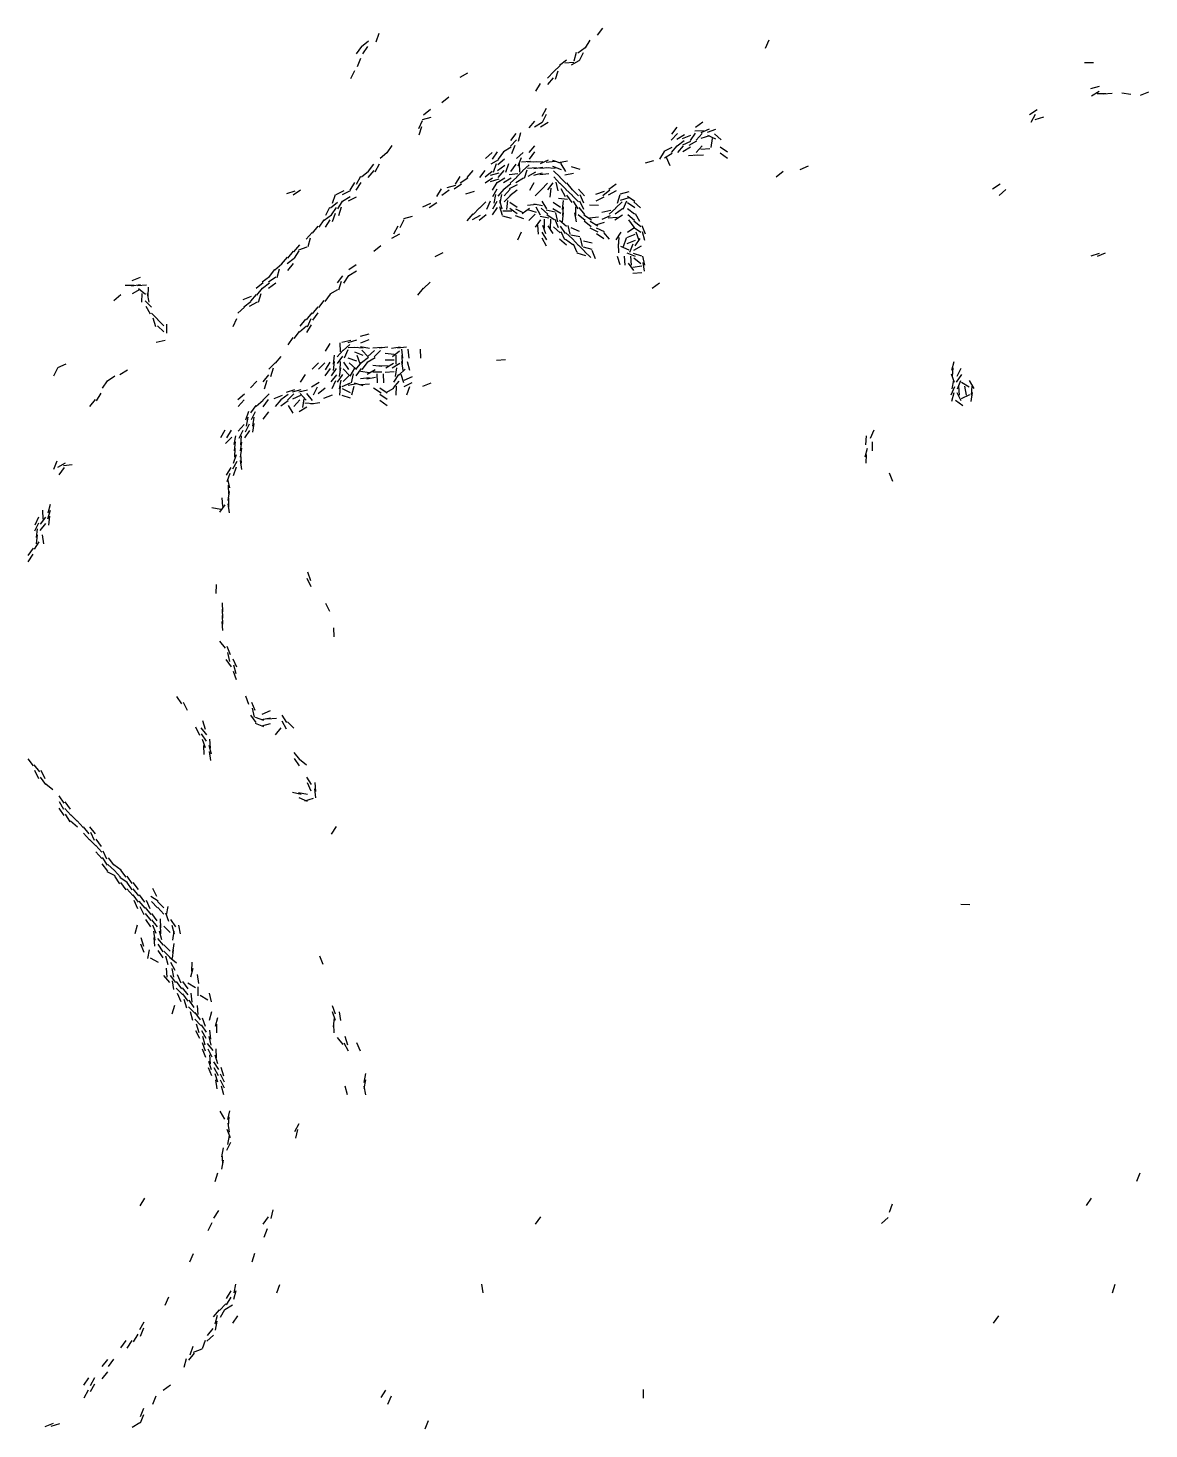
# Model space of a CAD drawing. Extents: x -664598 to -661481, y -979343 to -976126.
# Drawn here: x -664233.8 to -663871.5, y -977296.6 to -976844.1 of the extents above; entities that cross this region are included whole.
import ezdxf

# ---------------------------------------------------------------- set-up
doc = ezdxf.new("R2010")
doc.units = 0

msp = doc.modelspace()

# ---------------------------------------------------------------- linework, layer by layer
at = {"layer": 'CLIFF'}
for p, q in [((-664049.758, -976846.394), (-664048.002, -976844.086)), ((-664123.765, -976848.314), (-664125.995, -976850.166)), ((-664120.408, -976845.869), (-664121.352, -976848.611)), ((-664053.621, -976850.486), (-664052.139, -976847.994)), ((-663995.5, -976850.551), (-663994.26, -976847.929)), ((-664125.994, -976850.092), (-664127.766, -976852.388)), ((-664124.091, -976850.024), (-664125.669, -976852.456)), ((-664057.239, -976854.645), (-664056.521, -976851.835)), ((-664056.064, -976852.077), (-664053.696, -976850.403)), ((-664055.549, -976854.526), (-664054.211, -976851.954)), ((-664128.233, -976857.942), (-664129.527, -976860.538)), ((-664126.33, -976853.898), (-664127.43, -976856.582)), ((-664065.868, -976860.302), (-664063.892, -976858.178)), ((-664063.911, -976858.259), (-664061.849, -976856.221)), ((-664063.352, -976860.611), (-664062.408, -976857.869)), ((-664062.019, -976856.137), (-664059.741, -976854.343)), ((-664060.323, -976855.379), (-664057.437, -976855.101)), ((-664058.151, -976855.938), (-664055.609, -976854.542)), ((-663892.33, -976855.242), (-663889.43, -976855.238)), ((-664094.137, -976859.962), (-664091.623, -976858.518)), ((-664069.648, -976864.47), (-664068.112, -976862.01)), ((-664065.823, -976862.341), (-664063.937, -976860.139)), ((-664100.018, -976868.138), (-664097.742, -976866.342)), ((-663890.282, -976863.611), (-663887.478, -976862.869)), ((-663890.146, -976865.946), (-663887.614, -976864.534)), ((-663888.33, -976865.267), (-663885.43, -976865.213)), ((-663886.329, -976865.299), (-663883.431, -976865.181)), ((-663880.31, -976864.999), (-663877.45, -976865.481)), ((-663874.229, -976865.772), (-663871.531, -976864.708)), ((-664106.01, -976872.148), (-664103.75, -976870.332)), ((-664067.573, -976872.513), (-664066.187, -976869.967)), ((-663910.092, -976872.036), (-663907.668, -976870.444)), ((-664107.456, -976876.571), (-664106.304, -976873.909)), ((-664107.313, -976878.624), (-664106.447, -976875.856)), ((-664106.276, -976873.633), (-664103.484, -976872.847)), ((-664071.812, -976876.35), (-664069.948, -976874.13)), ((-664070.122, -976875.989), (-664067.638, -976874.491)), ((-664068.111, -976876.006), (-664065.649, -976874.474)), ((-664067.528, -976874.537), (-664066.232, -976871.943)), ((-664025.768, -976878.387), (-664023.992, -976876.093)), ((-664018.021, -976876.134), (-664015.739, -976874.346)), ((-663909.553, -976874.525), (-663908.207, -976871.955)), ((-663908.267, -976873.661), (-663905.493, -976872.819)), ((-664077.876, -976882.294), (-664075.884, -976880.186)), ((-664077.787, -976880.371), (-664075.973, -976878.109)), ((-664075.291, -976880.631), (-664074.469, -976877.849)), ((-664025.9, -976880.27), (-664023.86, -976878.21)), ((-664024.118, -976879.994), (-664021.642, -976878.486)), ((-664024.038, -976882.112), (-664021.722, -976880.368)), ((-664022.233, -976879.762), (-664019.527, -976878.718)), ((-664022.191, -976881.86), (-664019.569, -976880.62)), ((-664020.149, -976881.942), (-664017.611, -976880.538)), ((-664019.691, -976880.442), (-664018.069, -976878.038)), ((-664018.327, -976877.326), (-664015.433, -976877.154)), ((-664017.874, -976880.295), (-664015.886, -976878.185)), ((-664016.27, -976879.653), (-664013.49, -976878.827)), ((-664016.198, -976877.845), (-664013.562, -976876.635)), ((-664014.239, -976877.746), (-664011.521, -976876.734)), ((-664014.204, -976878.649), (-664011.556, -976879.831)), ((-664012.651, -976879.808), (-664013.109, -976882.672)), ((-664011.947, -976878.258), (-664009.813, -976880.222)), ((-664119.988, -976886.175), (-664117.772, -976884.305)), ((-664117.673, -976884.454), (-664116.087, -976882.026)), ((-664085.977, -976886.188), (-664083.783, -976884.292)), ((-664083.682, -976886.448), (-664082.078, -976884.032)), ((-664081.725, -976886.418), (-664080.035, -976884.062)), ((-664080.108, -976884.011), (-664077.652, -976882.469)), ((-664077.38, -976884.601), (-664076.38, -976881.879)), ((-664075.958, -976886.21), (-664073.802, -976884.27)), ((-664071.818, -976884.345), (-664069.942, -976882.135)), ((-664071.759, -976886.393), (-664070.001, -976884.087)), ((-664029.647, -976886.47), (-664028.113, -976884.01)), ((-664028.185, -976883.873), (-664025.575, -976882.607)), ((-664028.107, -976886.012), (-664025.653, -976884.468)), ((-664025.817, -976884.346), (-664023.943, -976882.134)), ((-664023.82, -976884.344), (-664021.94, -976882.136)), ((-664022.126, -976883.982), (-664019.634, -976882.498)), ((-664017.435, -976885.125), (-664020.325, -976885.355)), ((-664015.431, -976885.188), (-664018.329, -976885.292)), ((-664015.922, -976882.151), (-664017.838, -976884.329)), ((-664013.433, -976883.152), (-664016.327, -976883.328)), ((-664010.069, -976882.41), (-664007.691, -976884.07)), ((-664010.057, -976884.394), (-664007.703, -976886.086)), ((-664123.784, -976890.374), (-664121.976, -976888.106)), ((-664121.62, -976890.487), (-664120.14, -976887.993)), ((-664084.15, -976887.94), (-664081.61, -976886.54)), ((-664083.362, -976890.608), (-664082.398, -976887.872)), ((-664082.036, -976890.116), (-664079.724, -976888.364)), ((-664081.98, -976888.185), (-664079.78, -976886.295)), ((-664079.398, -976890.594), (-664078.362, -976887.886)), ((-664077.692, -976890.441), (-664076.068, -976888.039)), ((-664075.42, -976888.586), (-664074.34, -976885.894)), ((-664074.838, -976890.689), (-664074.922, -976887.791)), ((-664074.325, -976887.361), (-664071.435, -976887.119)), ((-664073.974, -976890.191), (-664071.786, -976888.289)), ((-664073.322, -976892.621), (-664072.438, -976889.859)), ((-664072.328, -976887.321), (-664069.432, -976887.159)), ((-664072.323, -976889.387), (-664069.437, -976889.093)), ((-664070.327, -976887.327), (-664067.433, -976887.153)), ((-664070.312, -976889.466), (-664067.448, -976889.014)), ((-664068.326, -976889.347), (-664065.434, -976889.133)), ((-664068.189, -976887.865), (-664065.571, -976886.615)), ((-664066.328, -976889.158), (-664063.432, -976889.322)), ((-664066.319, -976887.418), (-664063.441, -976887.062)), ((-664064.242, -976886.742), (-664061.518, -976887.738)), ((-664064.235, -976888.723), (-664061.525, -976889.757)), ((-664062.308, -976887.492), (-664059.452, -976886.988)), ((-664061.633, -976888.001), (-664060.127, -976890.479)), ((-664058.272, -976888.834), (-664055.488, -976889.646)), ((-664034.277, -976887.628), (-664031.483, -976886.852)), ((-664026.302, -976888.57), (-664027.458, -976885.91)), ((-663984.203, -976889.834), (-663981.557, -976888.646)), ((-664129.647, -976896.47), (-664128.113, -976894.01)), ((-664127.681, -976896.449), (-664126.079, -976894.031)), ((-664127.573, -976894.514), (-664126.187, -976891.966)), ((-664125.983, -976892.181), (-664123.777, -976890.299)), ((-664123.819, -976892.345), (-664121.941, -976890.135)), ((-664096.083, -976896.05), (-664093.677, -976894.43)), ((-664095.623, -976894.485), (-664094.137, -976891.995)), ((-664094.081, -976894.052), (-664091.679, -976892.428)), ((-664091.799, -976892.362), (-664089.961, -976890.118)), ((-664087.765, -976892.389), (-664085.995, -976890.091)), ((-664086.077, -976894.058), (-664083.683, -976892.422)), ((-664085.984, -976892.181), (-664083.776, -976890.299)), ((-664084.278, -976891.626), (-664081.482, -976890.854)), ((-664084.268, -976893.658), (-664081.492, -976892.822)), ((-664083.615, -976896.49), (-664082.145, -976893.99)), ((-664082.117, -976893.996), (-664079.643, -976892.484)), ((-664081.824, -976892.341), (-664079.936, -976890.139)), ((-664080.104, -976894.017), (-664077.656, -976892.463)), ((-664080.017, -976896.139), (-664077.743, -976894.341)), ((-664078.32, -976891.408), (-664075.44, -976891.072)), ((-664077.983, -976894.181), (-664075.777, -976892.299)), ((-664076.134, -976893.969), (-664073.626, -976892.511)), ((-664075.942, -976892.228), (-664073.818, -976890.252)), ((-664072.128, -976891.978), (-664069.632, -976890.502)), ((-664071.576, -976896.512), (-664070.184, -976893.968)), ((-664070.292, -976891.568), (-664067.468, -976890.912)), ((-664068.323, -976891.381), (-664065.437, -976891.099)), ((-664067.885, -976896.285), (-664065.875, -976894.195)), ((-664065.746, -976896.403), (-664064.014, -976894.077)), ((-664063.949, -976890.26), (-664061.811, -976892.22)), ((-664063.892, -976892.201), (-664061.868, -976894.279)), ((-664063.25, -976893.838), (-664062.51, -976896.642)), ((-664061.914, -976894.223), (-664059.846, -976896.257)), ((-664061.903, -976892.213), (-664059.857, -976894.267)), ((-664060.298, -976891.544), (-664057.462, -976890.936)), ((-664059.803, -976894.122), (-664057.957, -976896.358)), ((-664046.034, -976896.117), (-664043.726, -976894.363)), ((-663991.995, -976892.167), (-663989.765, -976890.313)), ((-663922.104, -976896.018), (-663919.656, -976894.462)), ((-664147.498, -976896.8), (-664150.262, -976897.68)), ((-664145.671, -976896.439), (-664148.089, -976898.041)), ((-664135.361, -976900.608), (-664134.399, -976897.872)), ((-664134.168, -976897.906), (-664131.592, -976896.574)), ((-664132.181, -976897.88), (-664129.579, -976896.6)), ((-664132.128, -976899.978), (-664129.632, -976898.502)), ((-664130.194, -976899.854), (-664127.566, -976898.626)), ((-664101.609, -976898.493), (-664100.151, -976895.987)), ((-664100.048, -976898.099), (-664097.712, -976896.381)), ((-664098.277, -976895.63), (-664095.483, -976894.85)), ((-664092.257, -976897.696), (-664089.503, -976896.784)), ((-664083.608, -976898.494), (-664082.152, -976895.986)), ((-664083.171, -976900.66), (-664082.589, -976897.82)), ((-664081.816, -976898.348), (-664079.944, -976896.132)), ((-664081.16, -976900.663), (-664080.6, -976897.817)), ((-664079.906, -976900.264), (-664077.854, -976898.216)), ((-664079.854, -976898.314), (-664077.906, -976896.166)), ((-664078.173, -976895.896), (-664075.587, -976894.584)), ((-664078.025, -976898.13), (-664075.735, -976896.35)), ((-664069.895, -976898.276), (-664067.865, -976896.204)), ((-664065.051, -976898.68), (-664064.709, -976895.8)), ((-664061.545, -976895.951), (-664060.215, -976898.529)), ((-664059.952, -976896.264), (-664057.808, -976898.216)), ((-664059.714, -976898.054), (-664058.046, -976900.426)), ((-664057.9, -976896.209), (-664055.86, -976898.271)), ((-664057.891, -976898.2), (-664055.869, -976900.28)), ((-664055.852, -976896.164), (-664053.908, -976898.316)), ((-664055.448, -976897.906), (-664054.312, -976900.574)), ((-664050.243, -976897.735), (-664047.517, -976896.745)), ((-664050.168, -976899.905), (-664047.592, -976898.575)), ((-664048.002, -976898.158), (-664045.758, -976896.322)), ((-664046.158, -976897.925), (-664043.602, -976896.555)), ((-664043.296, -976900.629), (-664042.464, -976897.851)), ((-664042.279, -976897.623), (-664039.481, -976896.857)), ((-664042.267, -976899.661), (-664039.493, -976898.819)), ((-664040.081, -976898.428), (-664037.679, -976900.052)), ((-663919.98, -976898.184), (-663917.78, -976896.296)), ((-664137.479, -976904.56), (-664136.281, -976901.92)), ((-664135.977, -976902.188), (-664133.783, -976900.292)), ((-664135.717, -976904.424), (-664134.043, -976902.056)), ((-664133.599, -976902.499), (-664132.161, -976899.981)), ((-664133.293, -976904.63), (-664132.467, -976901.85)), ((-664106.203, -976901.834), (-664103.557, -976900.646)), ((-664104.101, -976902.023), (-664101.659, -976900.457)), ((-664089.877, -976904.293), (-664087.883, -976902.187)), ((-664087.902, -976902.269), (-664085.858, -976900.211)), ((-664085.477, -976902.561), (-664084.283, -976899.919)), ((-664083.7, -976904.436), (-664082.06, -976902.044)), ((-664083.585, -976902.507), (-664082.175, -976899.973)), ((-664080.411, -976904.612), (-664081.349, -976901.868)), ((-664080.509, -976902.642), (-664081.251, -976899.838)), ((-664077.43, -976903.265), (-664080.33, -976903.215)), ((-664079.011, -976902.684), (-664078.749, -976899.796)), ((-664075.661, -976902.025), (-664078.099, -976900.455)), ((-664075.694, -976904.075), (-664078.066, -976902.405)), ((-664073.593, -976903.907), (-664076.167, -976902.573)), ((-664071.693, -976902.407), (-664074.067, -976904.073)), ((-664069.441, -976901.062), (-664072.319, -976901.418)), ((-664069.497, -976903.677), (-664072.263, -976902.803)), ((-664067.462, -976901.541), (-664070.298, -976900.939)), ((-664068.169, -976904.504), (-664069.591, -976901.976)), ((-664065.779, -976904.184), (-664067.981, -976902.296)), ((-664066.126, -976902.479), (-664067.634, -976900.001)), ((-664063.465, -976903.557), (-664066.295, -976902.923)), ((-664061.631, -976903.976), (-664064.129, -976902.504)), ((-664061.685, -976902.061), (-664064.075, -976900.419)), ((-664062.319, -976899.064), (-664059.441, -976899.416)), ((-664061.077, -976902.677), (-664060.683, -976899.803)), ((-664060.986, -976904.686), (-664060.774, -976901.794)), ((-664057.637, -976900.003), (-664056.123, -976902.477)), ((-664056.881, -976901.79), (-664056.879, -976904.69)), ((-664055.79, -976902.111), (-664053.97, -976904.369)), ((-664055.514, -976899.936), (-664054.246, -976902.544)), ((-664052.329, -976901.18), (-664049.431, -976901.3)), ((-664048.289, -976903.584), (-664045.471, -976902.896)), ((-664045.99, -976904.173), (-664043.77, -976902.307)), ((-664044.053, -976904.093), (-664041.707, -976902.387)), ((-664043.947, -976902.221), (-664041.813, -976900.259)), ((-664041.489, -976902.556), (-664040.271, -976899.924)), ((-664040.058, -976900.394), (-664037.702, -976902.086)), ((-664040.016, -976902.339), (-664037.744, -976904.141)), ((-664037.957, -976900.27), (-664035.803, -976902.21)), ((-664139.723, -976908.42), (-664138.037, -976906.06)), ((-664138.049, -976906.098), (-664135.711, -976904.382)), ((-664137.662, -976908.461), (-664136.098, -976906.019)), ((-664135.364, -976906.607), (-664134.396, -976903.873)), ((-664115.569, -976910.516), (-664114.191, -976907.964)), ((-664113.526, -976908.538), (-664112.234, -976905.942)), ((-664112.268, -976905.661), (-664109.492, -976904.819)), ((-664091.839, -976906.328), (-664089.921, -976904.152)), ((-664090.171, -976905.9), (-664087.589, -976904.58)), ((-664088.026, -976906.129), (-664085.734, -976904.351)), ((-664077.478, -976905.611), (-664080.282, -976904.869)), ((-664073.518, -976905.738), (-664076.242, -976904.742)), ((-664071.925, -976906.245), (-664069.835, -976904.235)), ((-664069.762, -976908.391), (-664067.998, -976906.089)), ((-664068.767, -976910.686), (-664068.993, -976907.794)), ((-664065.451, -976905.487), (-664068.309, -976904.993)), ((-664066.383, -976910.602), (-664067.377, -976907.878)), ((-664066.86, -976908.69), (-664066.9, -976905.79)), ((-664063.702, -976906.085), (-664066.058, -976904.395)), ((-664064.086, -976910.453), (-664065.674, -976908.027)), ((-664064.934, -976908.689), (-664064.826, -976905.791)), ((-664062.326, -976908.58), (-664063.434, -976905.9)), ((-664062.594, -976906.661), (-664063.166, -976903.819)), ((-664059.769, -976908.172), (-664061.991, -976906.308)), ((-664060.033, -976910.417), (-664061.727, -976908.063)), ((-664061.047, -976906.68), (-664060.713, -976903.8)), ((-664058.546, -976910.651), (-664059.214, -976907.829)), ((-664057.159, -976903.817), (-664056.601, -976906.663)), ((-664055.987, -976904.304), (-664053.773, -976906.176)), ((-664054.115, -976904.479), (-664051.645, -976906.001)), ((-664054.013, -976906.335), (-664051.747, -976908.145)), ((-664052.322, -976905.393), (-664049.438, -976905.087)), ((-664052.117, -976906.484), (-664049.643, -976907.996)), ((-664050.262, -976907.678), (-664047.498, -976906.802)), ((-664048.185, -976905.871), (-664045.575, -976904.609)), ((-664046.326, -976905.352), (-664043.434, -976905.128)), ((-664044.112, -976906.005), (-664041.648, -976904.475)), ((-664039.976, -976904.291), (-664037.784, -976906.189)), ((-664039.712, -976906.053), (-664038.048, -976908.427)), ((-664037.995, -976906.314), (-664035.765, -976908.166)), ((-664037.555, -976903.957), (-664036.205, -976906.523)), ((-664035.389, -976907.882), (-664034.371, -976910.598)), ((-664143.864, -976912.305), (-664141.896, -976910.175)), ((-664143.263, -976914.638), (-664142.497, -976911.842)), ((-664141.794, -976910.366), (-664139.966, -976908.114)), ((-664116.162, -976911.918), (-664113.598, -976910.562)), ((-664075.504, -976912.549), (-664074.256, -976909.931)), ((-664066.158, -976912.497), (-664067.602, -976909.983)), ((-664066.18, -976914.51), (-664067.58, -976911.97)), ((-664061.816, -976910.225), (-664063.944, -976908.255)), ((-664059.787, -976914.193), (-664061.973, -976912.287)), ((-664060.265, -976912.553), (-664061.495, -976909.927)), ((-664057.707, -976914.093), (-664060.053, -976912.387)), ((-664057.781, -976912.186), (-664059.979, -976910.294)), ((-664055.457, -976911.52), (-664058.303, -976910.96)), ((-664055.557, -976909.834), (-664058.203, -976908.646)), ((-664055.9, -976914.308), (-664057.86, -976912.172)), ((-664054.545, -976914.651), (-664055.215, -976911.829)), ((-664052.181, -976908.6), (-664049.579, -976909.88)), ((-664050.199, -976908.638), (-664047.561, -976909.842)), ((-664050.081, -976910.428), (-664047.679, -976912.052)), ((-664047.837, -976910.151), (-664045.923, -976912.329)), ((-664043.656, -976912.465), (-664042.104, -976910.015)), ((-664042.989, -976914.686), (-664042.771, -976911.794)), ((-664041.348, -976914.612), (-664040.412, -976911.868)), ((-664040.233, -976911.762), (-664037.527, -976910.718)), ((-664040.096, -976910.031), (-664037.664, -976908.449)), ((-664038.065, -976908.405), (-664035.695, -976910.075)), ((-664036.065, -976912.041), (-664037.695, -976914.439)), ((-664037.344, -976909.866), (-664036.416, -976912.614)), ((-664035.257, -976909.84), (-664034.503, -976912.64)), ((-664149.789, -976918.37), (-664147.971, -976916.11)), ((-664147.829, -976916.336), (-664145.931, -976914.144)), ((-664147.637, -976918.477), (-664146.123, -976916.003)), ((-664146.24, -976915.742), (-664143.52, -976914.738)), ((-664122.002, -976916.158), (-664119.758, -976914.322)), ((-664102.2, -976917.84), (-664099.56, -976916.64)), ((-664056.285, -976916.563), (-664057.475, -976913.917)), ((-664053.492, -976917.66), (-664056.268, -976916.82)), ((-664053.866, -976916.277), (-664055.894, -976914.203)), ((-664051.464, -976913.551), (-664054.296, -976912.929)), ((-664051.469, -976915.576), (-664054.291, -976914.904)), ((-664051.84, -976918.25), (-664053.92, -976916.23)), ((-664050.339, -976918.585), (-664051.421, -976915.895)), ((-664042.809, -976916.688), (-664042.951, -976913.792)), ((-664039.549, -976915.816), (-664042.211, -976914.664)), ((-664040.236, -976916.726), (-664037.524, -976917.754)), ((-664037.527, -976912.72), (-664040.233, -976913.76)), ((-664038.324, -976913.901), (-664039.436, -976916.579)), ((-664038.254, -976916.776), (-664035.506, -976917.704)), ((-664035.633, -976914.499), (-664038.127, -976915.981)), ((-663890.259, -976917.689), (-663887.501, -976916.791)), ((-663888.222, -976917.79), (-663885.538, -976916.69)), ((-664153.99, -976922.173), (-664151.77, -976920.307)), ((-664151.826, -976920.339), (-664149.934, -976918.141)), ((-664150.052, -976920.094), (-664147.708, -976918.386)), ((-664149.785, -976922.373), (-664147.975, -976920.107)), ((-664130.088, -976922.042), (-664127.672, -976920.438)), ((-664042.461, -976920.628), (-664043.299, -976917.852)), ((-664040.792, -976920.687), (-664040.968, -976917.793)), ((-664038.031, -976922.415), (-664039.729, -976920.065)), ((-664038.786, -976920.687), (-664038.974, -976917.793)), ((-664035.441, -976921.059), (-664038.319, -976921.421)), ((-664038.027, -976918.353), (-664035.733, -976920.127)), ((-664035.179, -976917.821), (-664034.581, -976920.659)), ((-664035.092, -976919.806), (-664034.668, -976922.674)), ((-664197.536, -976924.695), (-664200.224, -976925.785)), ((-664158.055, -976926.089), (-664155.705, -976924.391)), ((-664156.074, -976926.063), (-664153.686, -976924.417)), ((-664155.769, -976924.385), (-664153.991, -976922.095)), ((-664153.251, -976924.642), (-664152.509, -976921.838)), ((-664133.775, -976926.381), (-664131.985, -976924.099)), ((-664133.331, -976928.618), (-664132.429, -976925.862)), ((-664131.671, -976926.456), (-664130.089, -976924.024)), ((-664130.12, -976923.991), (-664127.64, -976922.489)), ((-664035.434, -976923.136), (-664038.326, -976923.344)), ((-664203.78, -976930.296), (-664205.98, -976932.184)), ((-664199.43, -976927.271), (-664202.33, -976927.209)), ((-664197.446, -976927.028), (-664200.314, -976927.452)), ((-664197.638, -976928.492), (-664200.122, -976929.988)), ((-664195.433, -976927.143), (-664198.327, -976927.337)), ((-664195.743, -976930.14), (-664198.017, -976928.34)), ((-664196.94, -976932.689), (-664196.82, -976929.791)), ((-664194.592, -976932.661), (-664195.168, -976929.819)), ((-664194.928, -976930.689), (-664194.832, -976927.791)), ((-664164.223, -976931.786), (-664161.537, -976930.694)), ((-664161.807, -976932.355), (-664159.953, -976930.125)), ((-664160.001, -976928.16), (-664157.759, -976926.32)), ((-664159.821, -976930.343), (-664157.939, -976928.137)), ((-664159.332, -976932.618), (-664158.428, -976929.862)), ((-664158.038, -976928.113), (-664155.722, -976926.367)), ((-664156.061, -976928.081), (-664153.699, -976926.399)), ((-664137.732, -976932.413), (-664136.028, -976930.067)), ((-664136.151, -976929.938), (-664133.609, -976928.542)), ((-664107.756, -976930.395), (-664106.004, -976928.085)), ((-664105.913, -976928.258), (-664103.847, -976926.222)), ((-664032.02, -976928.136), (-664029.74, -976926.344)), ((-664193.882, -976934.292), (-664195.878, -976932.188)), ((-664194.131, -976936.482), (-664195.629, -976933.998)), ((-664165.974, -976936.192), (-664163.786, -976934.288)), ((-664164.041, -976934.109), (-664161.719, -976932.371)), ((-664162.144, -976933.951), (-664159.616, -976932.529)), ((-664141.781, -976936.376), (-664139.979, -976934.104)), ((-664139.749, -976934.401), (-664138.011, -976932.079)), ((-664191.858, -976938.269), (-664193.902, -976936.211)), ((-664192.459, -976940.627), (-664193.301, -976937.853)), ((-664189.819, -976940.229), (-664191.941, -976938.251)), ((-664167.505, -976940.548), (-664166.255, -976937.932)), ((-664145.797, -976940.363), (-664143.963, -976938.117)), ((-664143.812, -976938.351), (-664141.948, -976936.129)), ((-664143.499, -976940.551), (-664142.261, -976937.929)), ((-664141.742, -976938.406), (-664140.018, -976936.074)), ((-664189.827, -976942.237), (-664191.933, -976940.243)), ((-664188.88, -976942.69), (-664188.88, -976939.79)), ((-664149.704, -976946.433), (-664148.056, -976944.047)), ((-664147.757, -976944.395), (-664146.003, -976942.085)), ((-664145.985, -976942.179), (-664143.775, -976940.301)), ((-664143.638, -976942.476), (-664142.122, -976940.004)), ((-664126.287, -976943.592), (-664123.473, -976942.888)), ((-664192.295, -976945.556), (-664189.465, -976944.924)), ((-664137.654, -976948.466), (-664136.106, -976946.014)), ((-664133.87, -976950.299), (-664131.89, -976948.181)), ((-664132.822, -976948.689), (-664132.938, -976945.791)), ((-664132.301, -976945.529), (-664129.459, -976944.951)), ((-664131.972, -976948.194), (-664129.788, -976946.286)), ((-664131.459, -976950.569), (-664130.301, -976947.911)), ((-664130.327, -976947.326), (-664127.433, -976947.154)), ((-664130.275, -976945.637), (-664127.485, -976944.843)), ((-664128.327, -976947.14), (-664125.433, -976947.34)), ((-664128.23, -976948.71), (-664125.53, -976949.77)), ((-664126.3, -976946.946), (-664123.46, -976947.534)), ((-664126.239, -976945.746), (-664123.521, -976944.734)), ((-664125.881, -976948.19), (-664123.879, -976950.29)), ((-664123.978, -976950.187), (-664121.782, -976948.293)), ((-664122.327, -976947.34), (-664119.433, -976947.14)), ((-664121.915, -976950.256), (-664119.845, -976948.224)), ((-664120.318, -976947.43), (-664117.442, -976947.05)), ((-664116.312, -976947.465), (-664113.448, -976947.015)), ((-664116.002, -976950.159), (-664113.758, -976948.321)), ((-664114.319, -976947.415), (-664111.441, -976947.065)), ((-664113.031, -976947.798), (-664112.729, -976950.682)), ((-664111.077, -976947.803), (-664110.683, -976950.677)), ((-664106.786, -976950.687), (-664106.974, -976947.793)), ((-664221.549, -976952.665), (-664224.211, -976953.815)), ((-664155.89, -976954.28), (-664153.87, -976952.2)), ((-664153.821, -976952.343), (-664151.939, -976950.137)), ((-664141.915, -976954.256), (-664139.845, -976952.224)), ((-664139.882, -976954.288), (-664137.878, -976952.192)), ((-664137.629, -976954.482), (-664136.131, -976951.998)), ((-664135.049, -976952.68), (-664134.711, -976949.8)), ((-664135.024, -976954.683), (-664134.736, -976951.797)), ((-664133.739, -976952.408), (-664132.021, -976950.072)), ((-664132.936, -976954.689), (-664132.824, -976951.791)), ((-664130.042, -976954.423), (-664131.718, -976952.057)), ((-664127.506, -976951.703), (-664130.254, -976950.777)), ((-664127.803, -976954.211), (-664129.957, -976952.269)), ((-664127.777, -976954.379), (-664125.983, -976952.101)), ((-664126.39, -976952.605), (-664127.37, -976949.875)), ((-664126.046, -976952.103), (-664123.714, -976950.377)), ((-664125.737, -976954.409), (-664124.023, -976952.071)), ((-664124.128, -976951.978), (-664121.632, -976950.502)), ((-664119.439, -976953.4), (-664122.321, -976953.08)), ((-664117.433, -976953.329), (-664120.327, -976953.151)), ((-664118.33, -976951.253), (-664115.43, -976951.227)), ((-664118.321, -976949.075), (-664115.439, -976949.405)), ((-664115.639, -976952.491), (-664118.121, -976953.989)), ((-664113.648, -976952.476), (-664116.112, -976954.004)), ((-664114.894, -976949.79), (-664114.866, -976952.69)), ((-664113.121, -976951.81), (-664112.639, -976954.67)), ((-664112.931, -976949.791), (-664112.829, -976952.689)), ((-664111.229, -976951.833), (-664110.531, -976954.647)), ((-664082.327, -976951.34), (-664079.433, -976951.14)), ((-663935.267, -976954.637), (-663934.493, -976951.843)), ((-664224.209, -976953.955), (-664225.551, -976956.525)), ((-664208.109, -976958.009), (-664205.651, -976956.471)), ((-664204.121, -976955.989), (-664201.639, -976954.491)), ((-664157.769, -976958.385), (-664155.991, -976956.095)), ((-664157.308, -976960.625), (-664156.452, -976957.855)), ((-664155.28, -976956.634), (-664154.48, -976953.846)), ((-664145.701, -976958.435), (-664144.059, -976956.045)), ((-664137.755, -976956.397), (-664136.005, -976954.083)), ((-664135.829, -976958.337), (-664133.931, -976956.143)), ((-664135.666, -976956.458), (-664134.094, -976954.022)), ((-664133.698, -976958.437), (-664132.062, -976956.043)), ((-664133.154, -976960.664), (-664132.606, -976957.816)), ((-664133.117, -976956.67), (-664132.643, -976953.81)), ((-664129.865, -976956.276), (-664131.895, -976954.204)), ((-664131.895, -976958.276), (-664129.865, -976956.204)), ((-664129.607, -976956.495), (-664128.153, -976953.985)), ((-664129.224, -976958.649), (-664128.536, -976955.831)), ((-664127.746, -976956.403), (-664126.014, -976954.077)), ((-664123.444, -976955.44), (-664126.316, -976955.04)), ((-664123.445, -976957.032), (-664126.315, -976957.448)), ((-664121.46, -976956.948), (-664124.3, -976957.532)), ((-664121.632, -976954.502), (-664124.128, -976955.978)), ((-664119.43, -976955.231), (-664122.33, -976955.249)), ((-664120.784, -976958.687), (-664120.976, -976955.793)), ((-664118.831, -976958.689), (-664118.929, -976955.791)), ((-664115.433, -976955.154), (-664118.327, -976955.326)), ((-664114.055, -976956.047), (-664115.705, -976958.433)), ((-664114.664, -976953.806), (-664115.096, -976956.674)), ((-664111.839, -976954.231), (-664113.921, -976956.249)), ((-664113.331, -976955.862), (-664112.429, -976958.618)), ((-664112.195, -976957.85), (-664109.565, -976956.63)), ((-663934.395, -976958.607), (-663935.365, -976955.873)), ((-663935.136, -976960.667), (-663934.624, -976957.813)), ((-663934.993, -976956.686), (-663934.767, -976953.794)), ((-663933.71, -976958.429), (-663932.05, -976956.051)), ((-663933.506, -976956.548), (-663932.254, -976953.932)), ((-664211.611, -976964.492), (-664210.149, -976961.988)), ((-664209.728, -976960.416), (-664208.032, -976958.064)), ((-664163.754, -976962.326), (-664166.006, -976964.154)), ((-664161.892, -976960.279), (-664159.868, -976958.201)), ((-664157.887, -976964.284), (-664155.873, -976962.196)), ((-664152.061, -976964.081), (-664149.699, -976962.399)), ((-664150.267, -976961.663), (-664147.493, -976960.817)), ((-664149.888, -976964.283), (-664147.872, -976962.197)), ((-664148.274, -976961.64), (-664145.486, -976960.84)), ((-664146.294, -976961.561), (-664143.466, -976960.919)), ((-664145.84, -976962.154), (-664143.92, -976964.326)), ((-664143.77, -976962.095), (-664141.99, -976964.385)), ((-664142.109, -976960.009), (-664139.651, -976958.471)), ((-664141.512, -976962.545), (-664140.248, -976959.935)), ((-664140.025, -976962.129), (-664137.735, -976960.351)), ((-664135.519, -976960.542), (-664134.241, -976957.938)), ((-664132.998, -976962.685), (-664132.762, -976959.795)), ((-664132.205, -976959.83), (-664129.555, -976958.65)), ((-664129.58, -976961.882), (-664132.18, -976960.598)), ((-664127.457, -976958.961), (-664130.303, -976959.519)), ((-664128.481, -976959.846), (-664129.279, -976962.634)), ((-664125.504, -976959.699), (-664128.256, -976958.781)), ((-664123.437, -976959.095), (-664126.323, -976959.385)), ((-664119.67, -976962.039), (-664122.09, -976960.441)), ((-664117.665, -976962.032), (-664120.095, -976960.448)), ((-664115.623, -976960.517), (-664118.137, -976961.963)), ((-664113.956, -976958.123), (-664115.804, -976960.357)), ((-664114.822, -976959.791), (-664114.938, -976962.689)), ((-664112.168, -976959.906), (-664109.592, -976958.574)), ((-664111.382, -976962.6), (-664110.378, -976959.88)), ((-664106.224, -976959.784), (-664103.536, -976958.696)), ((-663935.455, -976962.571), (-663934.305, -976959.909)), ((-663935.276, -976964.635), (-663934.484, -976961.845)), ((-663932.202, -976964.522), (-663933.558, -976961.958)), ((-663933.429, -976960.582), (-663932.331, -976957.898)), ((-663932.793, -976962.687), (-663932.967, -976959.793)), ((-663932.143, -976958.528), (-663929.617, -976959.952)), ((-663931.168, -976959.819), (-663930.592, -976962.661)), ((-663929.613, -976957.989), (-663928.147, -976960.491)), ((-663928.706, -976961.8), (-663929.054, -976964.68)), ((-663928.819, -976959.791), (-663928.941, -976962.689)), ((-664213.799, -976966.362), (-664211.961, -976964.118)), ((-664163.944, -976964.133), (-664165.816, -976966.347)), ((-664161.706, -976968.431), (-664160.054, -976966.049)), ((-664159.98, -976966.184), (-664157.78, -976964.296)), ((-664157.74, -976966.408), (-664156.02, -976964.072)), ((-664154.22, -976963.794), (-664151.54, -976962.686)), ((-664153.825, -976966.339), (-664151.935, -976964.141)), ((-664152.05, -976966.097), (-664149.71, -976964.383)), ((-664148.125, -976968.478), (-664149.635, -976966.002)), ((-664148.214, -976963.809), (-664145.546, -976962.671)), ((-664145.917, -976964.156), (-664147.843, -976966.324)), ((-664146.119, -976967.993), (-664143.641, -976966.487)), ((-664144.649, -976963.809), (-664145.111, -976966.671)), ((-664144.324, -976965.106), (-664141.436, -976965.374)), ((-664142.315, -976965.451), (-664139.445, -976965.029)), ((-664135.523, -976962.728), (-664138.237, -976963.752)), ((-664129.5, -976963.684), (-664132.26, -976962.796)), ((-664117.687, -976964.064), (-664120.073, -976962.416)), ((-664117.717, -976966.106), (-664120.043, -976964.374)), ((-663931.723, -976966.114), (-663934.037, -976964.366)), ((-663929.583, -976962.592), (-663932.177, -976963.888)), ((-664163.332, -976970.618), (-664162.428, -976967.862)), ((-664163.192, -976972.656), (-664162.568, -976969.824)), ((-664161.561, -976970.52), (-664160.199, -976967.96)), ((-664161.124, -976972.669), (-664160.636, -976969.811)), ((-664157.771, -976970.384), (-664155.989, -976968.096)), ((-664170.155, -976973.984), (-664171.605, -976976.496)), ((-664168.088, -976974.026), (-664169.672, -976976.454)), ((-664167.173, -976978.66), (-664166.587, -976975.82)), ((-664165.83, -976974.336), (-664163.93, -976972.144)), ((-664165.567, -976976.517), (-664164.193, -976973.963)), ((-664165.035, -976978.682), (-664164.725, -976975.798)), ((-664163.716, -976976.425), (-664162.044, -976974.055)), ((-664163.522, -976974.54), (-664162.238, -976971.94)), ((-664161.075, -976974.677), (-664160.685, -976971.803)), ((-663962.988, -976978.686), (-663962.772, -976975.794)), ((-663961.47, -976976.564), (-663960.29, -976973.916)), ((-664167.868, -976976.202), (-664169.892, -976978.278)), ((-664167.055, -976980.679), (-664166.705, -976977.801)), ((-664166.899, -976982.69), (-664166.861, -976979.79)), ((-664165.136, -976982.667), (-664164.624, -976979.813)), ((-664165.092, -976980.674), (-664164.668, -976977.806)), ((-663963.267, -976982.637), (-663962.493, -976979.843)), ((-663960.843, -976980.69), (-663960.917, -976977.79)), ((-664225.45, -976986.573), (-664224.31, -976983.907)), ((-664224.155, -976985.931), (-664221.605, -976984.549)), ((-664167.562, -976986.52), (-664166.198, -976983.96)), ((-664167.321, -976984.621), (-664166.439, -976981.859)), ((-664164.656, -976986.673), (-664165.104, -976983.807)), ((-664164.779, -976984.687), (-664164.981, -976981.793)), ((-663962.926, -976984.689), (-663962.834, -976981.791)), ((-664223.74, -976988.407), (-664222.02, -976986.073)), ((-664222.32, -976985.409), (-664219.44, -976985.071)), ((-664169.623, -976988.485), (-664168.137, -976985.995)), ((-664169.353, -976990.611), (-664168.407, -976987.869)), ((-664167.344, -976988.614), (-664166.416, -976985.866)), ((-663954.332, -976990.583), (-663955.428, -976987.897)), ((-664168.546, -976992.651), (-664169.214, -976989.829)), ((-664169.128, -976996.669), (-664168.632, -976993.811)), ((-664168.816, -976994.689), (-664168.944, -976991.791)), ((-664227.291, -977000.63), (-664226.469, -976997.85)), ((-664171.731, -977000.414), (-664170.029, -976998.066)), ((-664170.771, -976998.686), (-664170.989, -976995.794)), ((-664168.702, -977000.679), (-664169.058, -976997.801)), ((-664168.884, -976998.69), (-664168.876, -976995.79)), ((-664231.493, -977004.554), (-664230.267, -977001.926)), ((-664229.768, -977004.387), (-664227.992, -977002.093)), ((-664228.843, -977002.69), (-664228.917, -976999.79)), ((-664227.302, -977002.627), (-664226.458, -976999.853)), ((-664227.037, -977004.681), (-664226.723, -977001.799)), ((-664174.307, -976998.982), (-664171.453, -976999.498)), ((-664231.548, -977006.527), (-664230.212, -977003.953)), ((-664231.025, -977008.683), (-664230.735, -977005.797)), ((-664229.811, -977006.351), (-664227.949, -977004.129)), ((-664233.739, -977014.408), (-664232.021, -977012.072)), ((-664231.656, -977012.465), (-664230.104, -977010.015)), ((-664231.048, -977010.68), (-664230.712, -977007.8)), ((-664228.687, -977010.677), (-664229.073, -977007.803)), ((-664233.659, -977016.463), (-664232.101, -977014.017)), ((-664142.372, -977022.598), (-664143.388, -977019.882)), ((-664172.923, -977026.689), (-664172.837, -977023.791)), ((-664142.249, -977024.545), (-664143.511, -977021.935)), ((-664170.833, -977032.689), (-664170.927, -977029.791)), ((-664136.282, -977032.561), (-664137.478, -977029.919)), ((-664170.841, -977034.689), (-664170.919, -977031.791)), ((-664170.842, -977036.69), (-664170.918, -977033.79)), ((-664170.792, -977038.687), (-664170.968, -977035.793)), ((-664134.806, -977040.688), (-664134.954, -977037.792)), ((-664169.948, -977044.351), (-664171.812, -977042.129)), ((-664167.98, -977050.377), (-664169.78, -977048.103)), ((-664168.374, -977046.599), (-664169.386, -977043.881)), ((-664168.596, -977048.662), (-664169.164, -977045.818)), ((-664166.249, -977050.546), (-664167.511, -977047.934)), ((-664166.389, -977054.604), (-664167.371, -977051.876)), ((-664166.519, -977052.644), (-664167.241, -977049.836)), ((-664184.044, -977062.424), (-664185.716, -977060.056)), ((-664162.411, -977062.612), (-664163.349, -977059.868)), ((-664160.311, -977064.573), (-664161.449, -977061.907)), ((-664182.193, -977064.517), (-664183.567, -977061.963)), ((-664160.043, -977068.424), (-664161.717, -977066.056)), ((-664160.577, -977066.658), (-664161.183, -977063.822)), ((-664155.549, -977064.665), (-664158.211, -977065.815)), ((-664150.09, -977068.456), (-664151.67, -977066.024)), ((-664178.282, -977072.561), (-664179.478, -977069.919)), ((-664176.004, -977072.396), (-664177.756, -977070.084)), ((-664176.453, -977070.626), (-664177.307, -977067.854)), ((-664157.511, -977067.719), (-664160.249, -977066.761)), ((-664157.531, -977069.772), (-664160.229, -977068.708)), ((-664155.455, -977066.972), (-664158.305, -977067.508)), ((-664155.477, -977068.875), (-664158.283, -977069.605)), ((-664153.436, -977067.104), (-664156.324, -977067.376)), ((-664153.78, -977072.377), (-664151.98, -977070.103)), ((-664150.181, -977070.51), (-664151.579, -977067.97)), ((-664147.875, -977070.285), (-664149.885, -977068.195)), ((-664176.101, -977074.463), (-664177.659, -977072.017)), ((-664176.425, -977076.617), (-664177.335, -977073.863)), ((-664174.748, -977076.684), (-664175.012, -977073.796)), ((-664176.838, -977078.689), (-664176.922, -977075.791)), ((-664174.5, -977078.639), (-664175.26, -977075.841)), ((-664174.66, -977080.673), (-664175.1, -977077.807)), ((-664145.964, -977080.364), (-664147.796, -977078.116)), ((-664146.08, -977082.449), (-664147.68, -977080.031)), ((-664232.001, -977082.394), (-664233.759, -977080.086)), ((-664229.974, -977084.372), (-664231.786, -977082.108)), ((-664230.249, -977086.546), (-664231.511, -977083.934)), ((-664228.26, -977086.551), (-664229.5, -977083.929)), ((-664143.74, -977082.136), (-664146.02, -977080.344)), ((-664228.015, -977088.404), (-664229.745, -977086.076)), ((-664225.77, -977090.173), (-664227.99, -977088.307)), ((-664142.102, -977088.463), (-664143.658, -977086.017)), ((-664142.276, -977090.558), (-664143.484, -977087.922)), ((-664140.781, -977090.687), (-664140.979, -977087.793)), ((-664222.033, -977094.417), (-664223.727, -977092.063)), ((-664148.298, -977090.936), (-664145.462, -977091.544)), ((-664146.305, -977090.969), (-664143.455, -977091.511)), ((-664146.217, -977092.678), (-664143.543, -977093.802)), ((-664144.261, -977093.682), (-664141.499, -977092.798)), ((-664140.729, -977092.682), (-664141.031, -977089.798)), ((-664222.024, -977098.411), (-664223.736, -977096.069)), ((-664222.129, -977096.48), (-664223.631, -977094)), ((-664219.884, -977098.294), (-664221.876, -977096.186)), ((-664220.019, -977096.406), (-664221.741, -977094.074)), ((-664220.091, -977100.457), (-664221.669, -977098.023)), ((-664217.782, -977102.187), (-664219.978, -977100.293)), ((-664217.861, -977100.271), (-664219.899, -977098.209)), ((-664215.926, -977102.332), (-664217.834, -977100.148)), ((-664213.953, -977104.355), (-664215.807, -977102.125)), ((-664211.993, -977104.387), (-664213.767, -977102.093)), ((-664135.657, -977104.464), (-664134.103, -977102.016)), ((-664213.919, -977106.326), (-664215.841, -977104.154)), ((-664211.871, -977108.282), (-664213.889, -977106.198)), ((-664212.279, -977106.559), (-664213.481, -977103.921)), ((-664210.047, -977108.427), (-664211.713, -977106.053)), ((-664209.89, -977112.299), (-664211.87, -977110.181)), ((-664209.902, -977110.31), (-664211.858, -977108.17)), ((-664208.258, -977112.55), (-664209.502, -977109.93)), ((-664208.018, -977116.406), (-664209.742, -977114.074)), ((-664208.075, -977114.446), (-664209.685, -977112.034)), ((-664205.79, -977116.196), (-664207.97, -977114.284)), ((-664206, -977114.392), (-664207.76, -977112.088)), ((-664203.698, -977116.079), (-664206.062, -977114.401)), ((-664203.92, -977118.327), (-664205.84, -977116.153)), ((-664201.997, -977118.39), (-664203.763, -977116.09)), ((-664205.578, -977117.878), (-664208.182, -977116.602)), ((-664204.102, -977120.464), (-664205.658, -977118.016)), ((-664201.674, -977120.045), (-664204.086, -977118.435)), ((-664202.031, -977122.415), (-664203.729, -977120.065)), ((-664200.072, -977120.444), (-664201.688, -977118.036)), ((-664200.072, -977122.444), (-664201.688, -977120.036)), ((-664198.004, -977122.396), (-664199.756, -977120.084)), ((-664199.923, -977124.329), (-664201.837, -977122.151)), ((-664197.986, -977124.382), (-664199.774, -977122.098)), ((-664198.016, -977126.404), (-664199.744, -977124.076)), ((-664196.002, -977126.394), (-664197.758, -977124.086)), ((-664194.113, -977124.477), (-664191.647, -977126.003)), ((-664193.556, -977121.957), (-664192.204, -977124.523)), ((-664198.294, -977128.566), (-664199.466, -977125.914)), ((-664195.926, -977128.332), (-664197.834, -977126.148)), ((-664196.239, -977130.541), (-664197.521, -977127.939)), ((-664193.966, -977130.366), (-664195.794, -977128.114)), ((-664194.322, -977128.578), (-664195.438, -977125.902)), ((-664193.867, -977126.178), (-664191.893, -977128.302)), ((-664191.897, -977126.206), (-664189.863, -977128.274)), ((-664191.853, -977128.165), (-664189.907, -977130.315)), ((-664188.621, -977127.813), (-664189.139, -977130.667)), ((-663929.431, -977127.296), (-663932.329, -977127.184)), ((-664198.51, -977133.838), (-664199.25, -977136.642)), ((-664193.95, -977132.353), (-664195.81, -977130.127)), ((-664194.089, -977134.455), (-664195.671, -977132.025)), ((-664191.966, -977134.366), (-664193.794, -977132.114)), ((-664192.048, -977132.427), (-664193.712, -977130.053)), ((-664192.3, -977136.569), (-664193.46, -977133.911)), ((-664190.822, -977134.689), (-664190.938, -977131.791)), ((-664190.862, -977136.69), (-664190.898, -977133.79)), ((-664189.893, -977134.203), (-664187.867, -977136.277)), ((-664189.371, -977129.876), (-664188.389, -977132.604)), ((-664187.693, -977132.039), (-664186.067, -977134.441)), ((-664187.253, -977133.839), (-664186.507, -977136.641)), ((-664185.182, -977133.822), (-664184.578, -977136.658)), ((-664197.343, -977137.866), (-664196.417, -977140.614)), ((-664192.681, -977138.676), (-664193.079, -977135.804)), ((-664192.765, -977140.685), (-664192.995, -977137.795)), ((-664189.934, -977140.339), (-664191.826, -977138.141)), ((-664190.464, -977138.629), (-664191.296, -977135.851)), ((-664186.674, -977135.805), (-664187.086, -977138.675)), ((-664197.42, -977139.894), (-664196.34, -977142.586)), ((-664194.657, -977141.807), (-664195.103, -977144.673)), ((-664190.062, -977142.437), (-664191.698, -977140.043)), ((-664190.094, -977144.459), (-664191.666, -977142.021)), ((-664187.841, -977142.252), (-664189.919, -977140.228)), ((-664187.853, -977144.264), (-664189.907, -977142.216)), ((-664186.667, -977139.806), (-664187.093, -977142.674)), ((-664187.059, -977144.679), (-664186.701, -977141.801)), ((-664191.6, -977145.922), (-664194.16, -977144.558)), ((-664188.522, -977146.645), (-664189.238, -977143.835)), ((-664188.779, -977150.686), (-664188.981, -977147.794)), ((-664185.757, -977146.158), (-664188.003, -977144.322)), ((-664186.178, -977148.509), (-664187.582, -977145.971)), ((-664186.632, -977150.669), (-664187.128, -977147.811)), ((-664180.456, -977147.854), (-664181.304, -977150.626)), ((-664180.863, -977145.79), (-664180.897, -977148.69)), ((-664138.352, -977146.59), (-664139.408, -977143.89)), ((-664187.943, -977152.347), (-664189.817, -977150.133)), ((-664186.02, -977152.407), (-664187.74, -977150.073)), ((-664186.643, -977154.671), (-664187.117, -977151.809)), ((-664184.031, -977154.416), (-664185.729, -977152.064)), ((-664184.276, -977152.558), (-664185.484, -977149.922)), ((-664182.009, -977154.399), (-664183.751, -977152.081)), ((-664182.098, -977152.453), (-664179.662, -977154.027)), ((-664179.138, -977149.813), (-664178.622, -977152.667)), ((-664183.869, -977156.28), (-664185.891, -977154.2)), ((-664184.311, -977158.574), (-664185.449, -977155.906)), ((-664181.966, -977156.366), (-664183.794, -977154.114)), ((-664182.048, -977158.427), (-664183.712, -977156.053)), ((-664180.744, -977158.684), (-664181.016, -977155.796)), ((-664178.855, -977153.79), (-664178.905, -977156.69)), ((-664178.1, -977156.456), (-664175.66, -977158.024)), ((-664175.233, -977155.834), (-664174.527, -977158.646)), ((-664186.451, -977159.855), (-664187.309, -977162.625)), ((-664182.474, -977160.632), (-664183.286, -977157.848)), ((-664179.841, -977162.251), (-664181.919, -977160.229)), ((-664180.042, -977160.423), (-664181.718, -977158.057)), ((-664178.796, -977162.688), (-664178.964, -977159.792)), ((-664134.362, -977162.594), (-664135.398, -977159.886)), ((-664180.545, -977164.651), (-664181.215, -977161.829)), ((-664177.88, -977166.29), (-664179.88, -977164.19)), ((-664178.044, -977164.425), (-664179.716, -977162.055)), ((-664178.429, -977168.618), (-664179.331, -977165.862)), ((-664176.381, -977166.601), (-664177.379, -977163.879)), ((-664174.513, -977161.837), (-664175.247, -977164.643)), ((-664172.528, -977163.833), (-664173.232, -977166.647)), ((-664172.88, -977165.79), (-664172.88, -977168.69)), ((-664134.407, -977164.611), (-664135.353, -977161.869)), ((-664135.018, -977166.683), (-664134.742, -977163.797)), ((-664134.854, -977168.69), (-664134.906, -977165.79)), ((-664132.669, -977164.675), (-664133.091, -977161.805)), ((-664178.196, -977170.518), (-664179.564, -977167.962)), ((-664176.037, -977168.42), (-664177.723, -977166.06)), ((-664176.172, -977170.505), (-664177.588, -977167.975)), ((-664176.51, -977172.642), (-664177.25, -977169.838)), ((-664174.549, -977172.652), (-664175.211, -977169.828)), ((-664174.707, -977170.68), (-664175.053, -977167.8)), ((-664131.964, -977172.364), (-664133.796, -977170.116)), ((-664130.446, -977172.624), (-664131.314, -977169.856)), ((-664176.344, -977176.587), (-664177.416, -977173.893)), ((-664176.365, -977174.595), (-664177.395, -977171.885)), ((-664173.948, -977174.351), (-664175.812, -977172.129)), ((-664174.2, -977176.521), (-664175.56, -977173.959)), ((-664172.846, -977176.69), (-664172.914, -977173.79)), ((-664130.181, -977174.511), (-664131.579, -977171.969)), ((-664126.288, -977174.564), (-664127.472, -977171.916)), ((-664174.418, -977180.614), (-664175.342, -977177.866)), ((-664174.746, -977178.684), (-664175.014, -977175.796)), ((-664172.055, -977180.433), (-664173.705, -977178.047)), ((-664172.438, -977178.621), (-664173.322, -977175.859)), ((-664174.328, -977182.581), (-664175.432, -977179.899)), ((-664172.2, -977182.521), (-664173.56, -977179.959)), ((-664172.429, -977184.618), (-664173.331, -977181.862)), ((-664172.665, -977186.674), (-664173.095, -977183.806)), ((-664170.218, -977184.53), (-664171.542, -977181.95)), ((-664170.225, -977186.534), (-664171.535, -977183.946)), ((-664170.459, -977182.627), (-664171.301, -977179.853)), ((-664125.176, -977184.659), (-664124.584, -977181.821)), ((-664125.171, -977186.661), (-664124.589, -977183.819)), ((-664170.494, -977188.638), (-664171.266, -977185.842)), ((-664130.475, -977188.632), (-664131.285, -977185.848)), ((-664124.604, -977188.664), (-664125.156, -977185.816)), ((-664170.136, -977196.485), (-664171.624, -977193.995)), ((-664169.169, -977196.661), (-664168.591, -977193.819)), ((-664168.991, -977198.686), (-664168.769, -977195.794)), ((-664168.38, -977202.601), (-664169.38, -977199.879)), ((-664169.151, -977204.664), (-664168.609, -977201.816)), ((-664168.651, -977200.672), (-664169.109, -977197.808)), ((-664147.571, -977200.515), (-664146.189, -977197.965)), ((-664147.225, -977202.648), (-664146.535, -977199.832)), ((-664171.124, -977208.669), (-664170.636, -977205.811)), ((-664169.543, -977206.53), (-664168.217, -977203.95)), ((-664171.142, -977212.666), (-664170.618, -977209.814)), ((-664170.779, -977210.686), (-664170.981, -977207.794)), ((-664173.335, -977216.617), (-664172.425, -977213.863)), ((-663875.422, -977216.585), (-663874.338, -977213.895)), ((-664196.129, -977221.999), (-664197.631, -977224.481)), ((-663955.375, -977226.603), (-663954.385, -977223.877)), ((-663891.705, -977224.432), (-663890.055, -977222.048)), ((-664173.679, -977228.45), (-664172.081, -977226.03)), ((-664157.741, -977230.407), (-664156.019, -977228.073)), ((-664155.18, -977228.659), (-664154.58, -977225.821)), ((-664069.732, -977230.413), (-664068.028, -977228.067)), ((-663957.978, -977230.188), (-663955.782, -977228.292)), ((-664175.551, -977232.525), (-664174.209, -977229.955)), ((-664157.403, -977234.592), (-664156.357, -977231.888)), ((-664181.43, -977242.582), (-664180.33, -977239.898)), ((-664161.329, -977242.619), (-664160.431, -977239.861)), ((-664169.608, -977254.494), (-664168.152, -977251.986)), ((-664167.278, -977254.634), (-664166.482, -977251.846)), ((-664167.193, -977252.656), (-664166.567, -977249.824)), ((-664153.376, -977252.603), (-664152.384, -977249.877)), ((-664086.658, -977252.673), (-664087.102, -977249.807)), ((-663883.289, -977252.631), (-663882.471, -977249.849)), ((-664189.456, -977256.571), (-664188.304, -977253.909)), ((-664171.891, -977258.279), (-664169.869, -977256.201)), ((-664170.131, -977257.973), (-664167.629, -977256.507)), ((-664169.658, -977256.464), (-664168.102, -977254.016)), ((-664173.84, -977260.327), (-664171.92, -977258.153)), ((-664173.279, -977262.634), (-664172.481, -977259.846)), ((-664171.555, -977260.523), (-664170.205, -977257.957)), ((-664166.063, -977260.042), (-664167.697, -977262.438)), ((-663921.748, -977262.401), (-663920.012, -977260.079)), ((-664197.585, -977264.507), (-664196.175, -977261.973)), ((-664197.391, -977266.597), (-664196.369, -977263.883)), ((-664175.781, -977266.376), (-664173.979, -977264.104)), ((-664173.156, -977264.663), (-664172.604, -977261.817)), ((-664203.725, -977270.418), (-664202.035, -977268.062)), ((-664201.668, -977270.457), (-664200.092, -977268.023)), ((-664199.643, -977268.473), (-664198.117, -977266.007)), ((-664181.387, -977272.598), (-664180.373, -977269.882)), ((-664177.363, -977270.607), (-664176.397, -977267.873)), ((-664175.95, -977268.219), (-664173.81, -977266.261)), ((-664209.794, -977276.366), (-664207.966, -977274.114)), ((-664207.747, -977276.402), (-664206.013, -977274.078)), ((-664183.257, -977276.64), (-664182.503, -977273.84)), ((-664181.828, -977274.337), (-664179.932, -977272.143)), ((-664180.233, -977271.761), (-664177.527, -977270.719)), ((-664209.763, -977280.39), (-664207.997, -977278.09)), ((-664215.687, -977282.444), (-664214.073, -977280.036)), ((-664213.591, -977282.504), (-664212.169, -977279.976)), ((-664213.587, -977284.506), (-664212.173, -977281.974)), ((-664190.042, -977284.108), (-664187.718, -977282.372)), ((-664215.592, -977286.503), (-664214.168, -977283.977)), ((-664193.446, -977288.575), (-664192.314, -977285.905)), ((-664119.661, -977286.462), (-664118.099, -977284.018)), ((-664117.435, -977288.579), (-664116.325, -977285.901)), ((-664034.858, -977286.69), (-664034.902, -977283.79)), ((-664197.418, -977292.587), (-664196.342, -977289.893)), ((-664197.412, -977294.589), (-664196.348, -977291.891)), ((-664228.232, -977295.764), (-664225.528, -977294.716)), ((-664226.267, -977295.662), (-664223.493, -977294.818)), ((-664200.113, -977296.004), (-664197.647, -977294.476)), ((-664105.396, -977296.595), (-664104.364, -977293.885))]:
    msp.add_line(p, q, dxfattribs=at)

doc.saveas('drawing.dxf')
